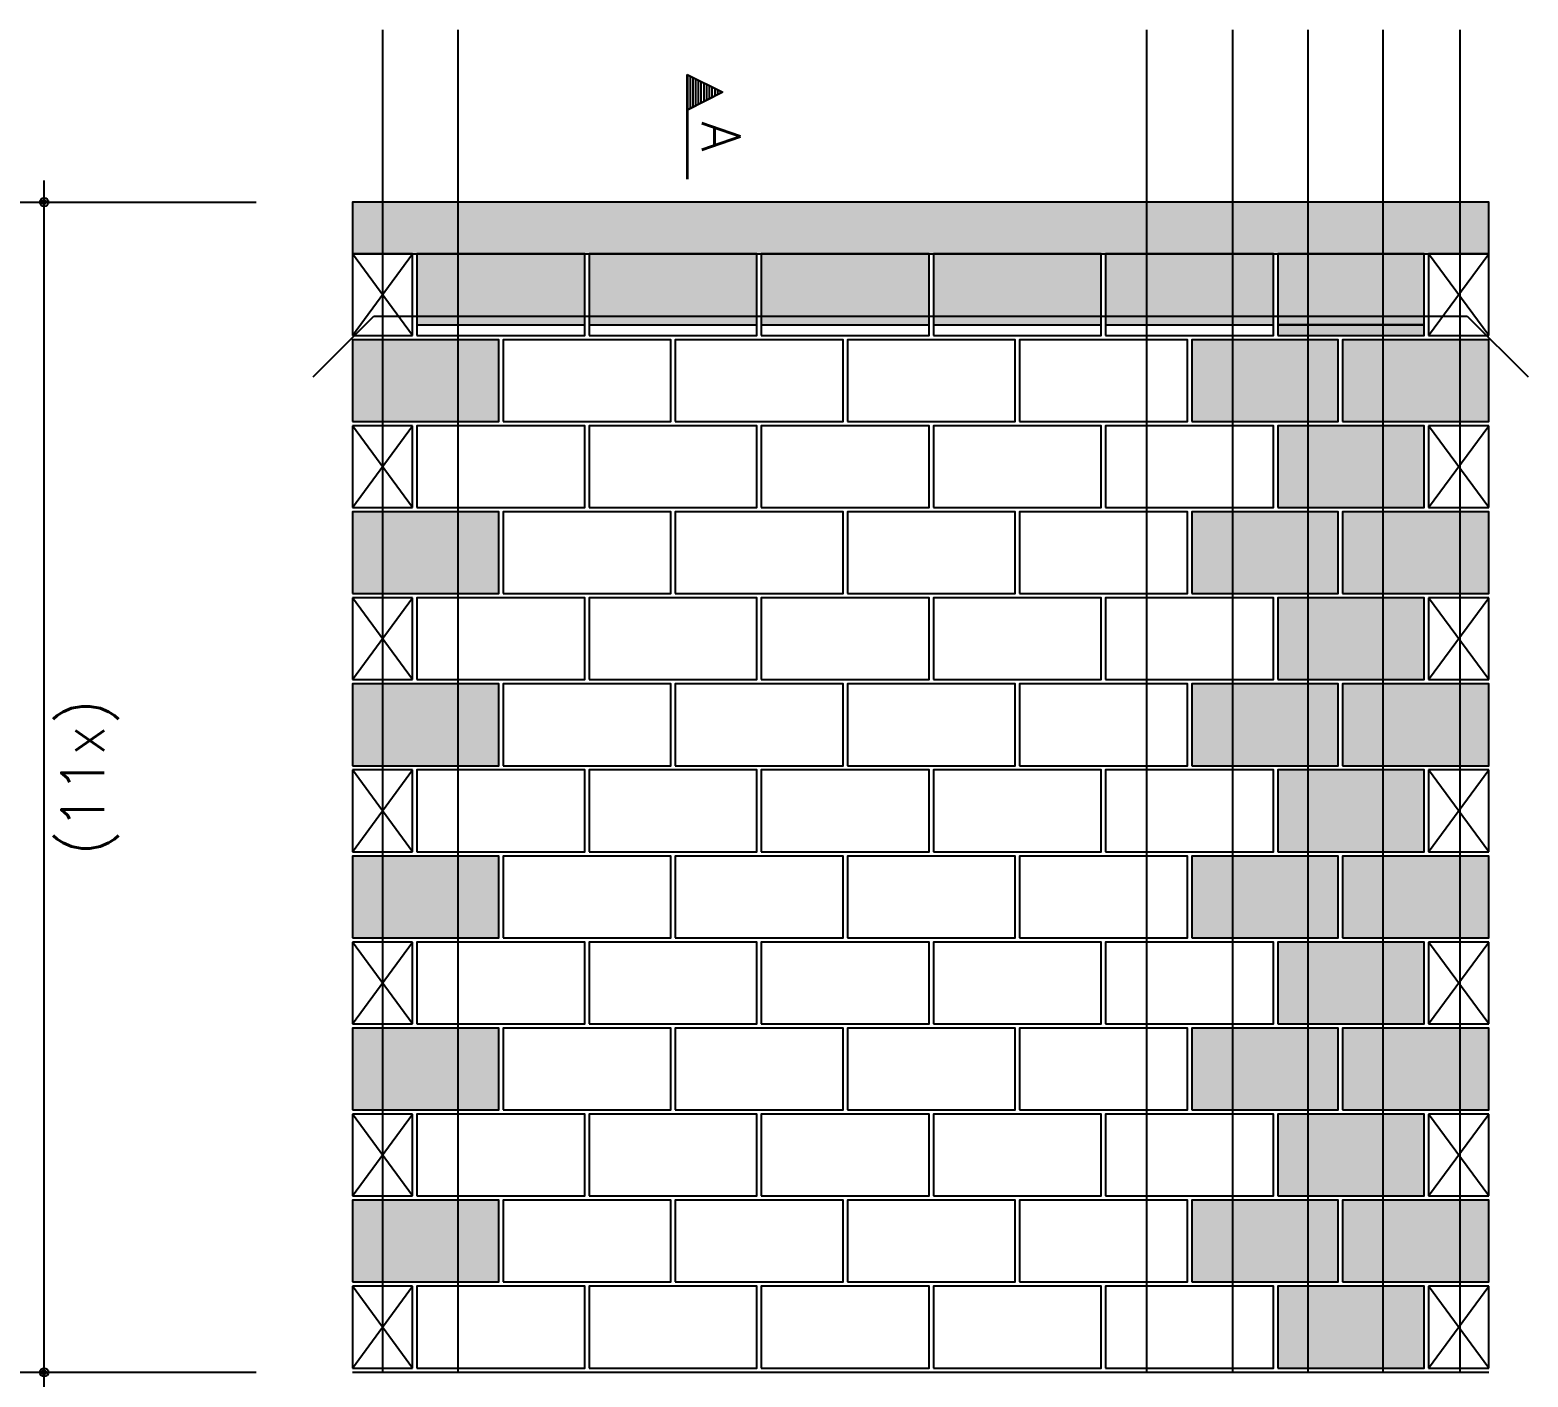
# Model space of a CAD drawing. Extents: x -2 to 121, y -2 to 61.
# Drawn here: x 31.19 to 38.15, y 29.87 to 36.13 of the extents above; entities that cross this region are included whole.
import ezdxf

# ---------------------------------------------------------------- set-up
doc = ezdxf.new("R2010")
doc.units = 0
doc.header["$MEASUREMENT"] = 0
for name, color, linetype in [('PENA_01', 1, 'CONTINUOUS'), ('PENA_02', 2, 'CONTINUOUS'), ('PENA_03', 3, 'CONTINUOUS'), ('PENA_05', 5, 'CONTINUOUS'), ('PENA_09', 254, 'CONTINUOUS'), ('PENA_11', 252, 'CONTINUOUS'), ('PENA_21', 100, 'CONTINUOUS')]:
    doc.layers.add(name, color=color, linetype=linetype)
doc.styles.get("Standard").update_dxf_attribs({"font": 'ROMANS.SHX'})

msp = doc.modelspace()

# ---------------------------------------------------------------- linework, layer by layer
at = {"layer": 'PENA_01', "linetype": 'Continuous'}
for p, q in [((30.111478, 35.328397), (32.242341, 35.328397)), ((32.989833, 34.758397), (33.769833, 34.758397)), ((33.789833, 34.758397), (34.569833, 34.758397)), ((34.589833, 34.758397), (35.369833, 34.758397)), ((35.389833, 34.758397), (36.169833, 34.758397)), ((36.189833, 34.758397), (36.969833, 34.758397)), ((36.989833, 34.758397), (37.669833, 34.758397)), ((30.111478, 29.888397), (32.242341, 29.888397))]:
    msp.add_line(p, q, dxfattribs=at)
at = {"layer": 'PENA_02', "linetype": 'Continuous'}
for p, q in [((32.969833, 35.088397), (32.689833, 35.088397)), ((32.689833, 35.088397), (32.689833, 34.708397)), ((32.969833, 34.708397), (32.969833, 35.088397)), ((37.969833, 35.088397), (37.689833, 35.088397)), ((37.689833, 35.088397), (37.689833, 34.708397)), ((37.969833, 34.708397), (37.969833, 35.088397)), ((32.689833, 34.708397), (32.969833, 34.708397)), ((37.689833, 34.708397), (37.969833, 34.708397)), ((32.969833, 34.288397), (32.689833, 34.288397)), ((32.689833, 34.288397), (32.689833, 33.908397)), ((32.969833, 33.908397), (32.969833, 34.288397)), ((37.969833, 34.288397), (37.689833, 34.288397)), ((37.689833, 34.288397), (37.689833, 33.908397)), ((37.969833, 33.908397), (37.969833, 34.288397)), ((32.689833, 33.908397), (32.969833, 33.908397)), ((37.689833, 33.908397), (37.969833, 33.908397)), ((32.969833, 33.488397), (32.689833, 33.488397)), ((32.689833, 33.488397), (32.689833, 33.108397)), ((32.969833, 33.108397), (32.969833, 33.488397)), ((37.969833, 33.488397), (37.689833, 33.488397)), ((37.689833, 33.488397), (37.689833, 33.108397)), ((37.969833, 33.108397), (37.969833, 33.488397)), ((32.689833, 33.108397), (32.969833, 33.108397)), ((37.689833, 33.108397), (37.969833, 33.108397)), ((32.969833, 32.688397), (32.689833, 32.688397)), ((32.689833, 32.688397), (32.689833, 32.308397)), ((32.969833, 32.308397), (32.969833, 32.688397)), ((37.969833, 32.688397), (37.689833, 32.688397)), ((37.689833, 32.688397), (37.689833, 32.308397)), ((37.969833, 32.308397), (37.969833, 32.688397)), ((32.689833, 32.308397), (32.969833, 32.308397)), ((37.689833, 32.308397), (37.969833, 32.308397)), ((32.969833, 31.888397), (32.689833, 31.888397)), ((32.689833, 31.888397), (32.689833, 31.508397)), ((32.969833, 31.508397), (32.969833, 31.888397)), ((37.969833, 31.888397), (37.689833, 31.888397)), ((37.689833, 31.888397), (37.689833, 31.508397)), ((37.969833, 31.508397), (37.969833, 31.888397)), ((32.689833, 31.508397), (32.969833, 31.508397)), ((37.689833, 31.508397), (37.969833, 31.508397)), ((32.969833, 31.088397), (32.689833, 31.088397)), ((32.689833, 31.088397), (32.689833, 30.708397)), ((32.969833, 30.708397), (32.969833, 31.088397)), ((37.969833, 31.088397), (37.689833, 31.088397)), ((37.689833, 31.088397), (37.689833, 30.708397)), ((37.969833, 30.708397), (37.969833, 31.088397)), ((32.689833, 30.708397), (32.969833, 30.708397)), ((37.689833, 30.708397), (37.969833, 30.708397)), ((32.969833, 30.288397), (32.689833, 30.288397)), ((32.689833, 30.288397), (32.689833, 29.908397)), ((32.969833, 29.908397), (32.969833, 30.288397)), ((37.969833, 30.288397), (37.689833, 30.288397)), ((37.689833, 30.288397), (37.689833, 29.908397)), ((37.969833, 29.908397), (37.969833, 30.288397)), ((32.689833, 29.908397), (32.969833, 29.908397)), ((32.689833, 29.888397), (37.969833, 29.888397)), ((37.689833, 29.908397), (37.969833, 29.908397))]:
    msp.add_line(p, q, dxfattribs=at)
for points in [[(32.689833, 35.088397), (37.969833, 35.088397), (37.969833, 35.328397), (32.689833, 35.328397), (32.689833, 35.088397)], [(32.989833, 34.708397), (33.769833, 34.708397), (33.769833, 35.088397), (32.989833, 35.088397), (32.989833, 34.708397)], [(33.789833, 34.708397), (34.569833, 34.708397), (34.569833, 35.088397), (33.789833, 35.088397), (33.789833, 34.708397)], [(34.589833, 34.708397), (35.369833, 34.708397), (35.369833, 35.088397), (34.589833, 35.088397), (34.589833, 34.708397)], [(35.389833, 34.708397), (36.169833, 34.708397), (36.169833, 35.088397), (35.389833, 35.088397), (35.389833, 34.708397)], [(36.189833, 34.708397), (36.969833, 34.708397), (36.969833, 35.088397), (36.189833, 35.088397), (36.189833, 34.708397)], [(36.989833, 34.708397), (37.669833, 34.708397), (37.669833, 35.088397), (36.989833, 35.088397), (36.989833, 34.708397)], [(32.689833, 34.308397), (33.369833, 34.308397), (33.369833, 34.688397), (32.689833, 34.688397), (32.689833, 34.308397)], [(33.389833, 34.308397), (34.169833, 34.308397), (34.169833, 34.688397), (33.389833, 34.688397), (33.389833, 34.308397)], [(34.189833, 34.308397), (34.969833, 34.308397), (34.969833, 34.688397), (34.189833, 34.688397), (34.189833, 34.308397)], [(34.989833, 34.308397), (35.769833, 34.308397), (35.769833, 34.688397), (34.989833, 34.688397), (34.989833, 34.308397)], [(35.789833, 34.308397), (36.569833, 34.308397), (36.569833, 34.688397), (35.789833, 34.688397), (35.789833, 34.308397)], [(36.589833, 34.308397), (37.269833, 34.308397), (37.269833, 34.688397), (36.589833, 34.688397), (36.589833, 34.308397)], [(37.289833, 34.308397), (37.969833, 34.308397), (37.969833, 34.688397), (37.289833, 34.688397), (37.289833, 34.308397)], [(32.989833, 33.908397), (33.769833, 33.908397), (33.769833, 34.288397), (32.989833, 34.288397), (32.989833, 33.908397)], [(33.789833, 33.908397), (34.569833, 33.908397), (34.569833, 34.288397), (33.789833, 34.288397), (33.789833, 33.908397)], [(34.589833, 33.908397), (35.369833, 33.908397), (35.369833, 34.288397), (34.589833, 34.288397), (34.589833, 33.908397)], [(35.389833, 33.908397), (36.169833, 33.908397), (36.169833, 34.288397), (35.389833, 34.288397), (35.389833, 33.908397)], [(36.189833, 33.908397), (36.969833, 33.908397), (36.969833, 34.288397), (36.189833, 34.288397), (36.189833, 33.908397)], [(36.989833, 33.908397), (37.669833, 33.908397), (37.669833, 34.288397), (36.989833, 34.288397), (36.989833, 33.908397)], [(32.689833, 33.508397), (33.369833, 33.508397), (33.369833, 33.888397), (32.689833, 33.888397), (32.689833, 33.508397)], [(33.389833, 33.508397), (34.169833, 33.508397), (34.169833, 33.888397), (33.389833, 33.888397), (33.389833, 33.508397)], [(34.189833, 33.508397), (34.969833, 33.508397), (34.969833, 33.888397), (34.189833, 33.888397), (34.189833, 33.508397)], [(34.989833, 33.508397), (35.769833, 33.508397), (35.769833, 33.888397), (34.989833, 33.888397), (34.989833, 33.508397)], [(35.789833, 33.508397), (36.569833, 33.508397), (36.569833, 33.888397), (35.789833, 33.888397), (35.789833, 33.508397)], [(36.589833, 33.508397), (37.269833, 33.508397), (37.269833, 33.888397), (36.589833, 33.888397), (36.589833, 33.508397)], [(37.289833, 33.508397), (37.969833, 33.508397), (37.969833, 33.888397), (37.289833, 33.888397), (37.289833, 33.508397)], [(32.989833, 33.108397), (33.769833, 33.108397), (33.769833, 33.488397), (32.989833, 33.488397), (32.989833, 33.108397)], [(33.789833, 33.108397), (34.569833, 33.108397), (34.569833, 33.488397), (33.789833, 33.488397), (33.789833, 33.108397)], [(34.589833, 33.108397), (35.369833, 33.108397), (35.369833, 33.488397), (34.589833, 33.488397), (34.589833, 33.108397)], [(35.389833, 33.108397), (36.169833, 33.108397), (36.169833, 33.488397), (35.389833, 33.488397), (35.389833, 33.108397)], [(36.189833, 33.108397), (36.969833, 33.108397), (36.969833, 33.488397), (36.189833, 33.488397), (36.189833, 33.108397)], [(36.989833, 33.108397), (37.669833, 33.108397), (37.669833, 33.488397), (36.989833, 33.488397), (36.989833, 33.108397)], [(32.689833, 32.708397), (33.369833, 32.708397), (33.369833, 33.088397), (32.689833, 33.088397), (32.689833, 32.708397)], [(33.389833, 32.708397), (34.169833, 32.708397), (34.169833, 33.088397), (33.389833, 33.088397), (33.389833, 32.708397)], [(34.189833, 32.708397), (34.969833, 32.708397), (34.969833, 33.088397), (34.189833, 33.088397), (34.189833, 32.708397)], [(34.989833, 32.708397), (35.769833, 32.708397), (35.769833, 33.088397), (34.989833, 33.088397), (34.989833, 32.708397)], [(35.789833, 32.708397), (36.569833, 32.708397), (36.569833, 33.088397), (35.789833, 33.088397), (35.789833, 32.708397)], [(36.589833, 32.708397), (37.269833, 32.708397), (37.269833, 33.088397), (36.589833, 33.088397), (36.589833, 32.708397)], [(37.289833, 32.708397), (37.969833, 32.708397), (37.969833, 33.088397), (37.289833, 33.088397), (37.289833, 32.708397)], [(32.989833, 32.308397), (33.769833, 32.308397), (33.769833, 32.688397), (32.989833, 32.688397), (32.989833, 32.308397)], [(33.789833, 32.308397), (34.569833, 32.308397), (34.569833, 32.688397), (33.789833, 32.688397), (33.789833, 32.308397)], [(34.589833, 32.308397), (35.369833, 32.308397), (35.369833, 32.688397), (34.589833, 32.688397), (34.589833, 32.308397)], [(35.389833, 32.308397), (36.169833, 32.308397), (36.169833, 32.688397), (35.389833, 32.688397), (35.389833, 32.308397)], [(36.189833, 32.308397), (36.969833, 32.308397), (36.969833, 32.688397), (36.189833, 32.688397), (36.189833, 32.308397)], [(36.989833, 32.308397), (37.669833, 32.308397), (37.669833, 32.688397), (36.989833, 32.688397), (36.989833, 32.308397)], [(32.689833, 31.908397), (33.369833, 31.908397), (33.369833, 32.288397), (32.689833, 32.288397), (32.689833, 31.908397)], [(33.389833, 31.908397), (34.169833, 31.908397), (34.169833, 32.288397), (33.389833, 32.288397), (33.389833, 31.908397)], [(34.189833, 31.908397), (34.969833, 31.908397), (34.969833, 32.288397), (34.189833, 32.288397), (34.189833, 31.908397)], [(34.989833, 31.908397), (35.769833, 31.908397), (35.769833, 32.288397), (34.989833, 32.288397), (34.989833, 31.908397)], [(35.789833, 31.908397), (36.569833, 31.908397), (36.569833, 32.288397), (35.789833, 32.288397), (35.789833, 31.908397)], [(36.589833, 31.908397), (37.269833, 31.908397), (37.269833, 32.288397), (36.589833, 32.288397), (36.589833, 31.908397)], [(37.289833, 31.908397), (37.969833, 31.908397), (37.969833, 32.288397), (37.289833, 32.288397), (37.289833, 31.908397)], [(32.989833, 31.508397), (33.769833, 31.508397), (33.769833, 31.888397), (32.989833, 31.888397), (32.989833, 31.508397)], [(33.789833, 31.508397), (34.569833, 31.508397), (34.569833, 31.888397), (33.789833, 31.888397), (33.789833, 31.508397)], [(34.589833, 31.508397), (35.369833, 31.508397), (35.369833, 31.888397), (34.589833, 31.888397), (34.589833, 31.508397)], [(35.389833, 31.508397), (36.169833, 31.508397), (36.169833, 31.888397), (35.389833, 31.888397), (35.389833, 31.508397)], [(36.189833, 31.508397), (36.969833, 31.508397), (36.969833, 31.888397), (36.189833, 31.888397), (36.189833, 31.508397)], [(36.989833, 31.508397), (37.669833, 31.508397), (37.669833, 31.888397), (36.989833, 31.888397), (36.989833, 31.508397)], [(32.689833, 31.108397), (33.369833, 31.108397), (33.369833, 31.488397), (32.689833, 31.488397), (32.689833, 31.108397)], [(33.389833, 31.108397), (34.169833, 31.108397), (34.169833, 31.488397), (33.389833, 31.488397), (33.389833, 31.108397)], [(34.189833, 31.108397), (34.969833, 31.108397), (34.969833, 31.488397), (34.189833, 31.488397), (34.189833, 31.108397)], [(34.989833, 31.108397), (35.769833, 31.108397), (35.769833, 31.488397), (34.989833, 31.488397), (34.989833, 31.108397)], [(35.789833, 31.108397), (36.569833, 31.108397), (36.569833, 31.488397), (35.789833, 31.488397), (35.789833, 31.108397)], [(36.589833, 31.108397), (37.269833, 31.108397), (37.269833, 31.488397), (36.589833, 31.488397), (36.589833, 31.108397)], [(37.289833, 31.108397), (37.969833, 31.108397), (37.969833, 31.488397), (37.289833, 31.488397), (37.289833, 31.108397)], [(32.989833, 30.708397), (33.769833, 30.708397), (33.769833, 31.088397), (32.989833, 31.088397), (32.989833, 30.708397)], [(33.789833, 30.708397), (34.569833, 30.708397), (34.569833, 31.088397), (33.789833, 31.088397), (33.789833, 30.708397)], [(34.589833, 30.708397), (35.369833, 30.708397), (35.369833, 31.088397), (34.589833, 31.088397), (34.589833, 30.708397)], [(35.389833, 30.708397), (36.169833, 30.708397), (36.169833, 31.088397), (35.389833, 31.088397), (35.389833, 30.708397)], [(36.189833, 30.708397), (36.969833, 30.708397), (36.969833, 31.088397), (36.189833, 31.088397), (36.189833, 30.708397)], [(36.989833, 30.708397), (37.669833, 30.708397), (37.669833, 31.088397), (36.989833, 31.088397), (36.989833, 30.708397)], [(32.689833, 30.308397), (33.369833, 30.308397), (33.369833, 30.688397), (32.689833, 30.688397), (32.689833, 30.308397)], [(33.389833, 30.308397), (34.169833, 30.308397), (34.169833, 30.688397), (33.389833, 30.688397), (33.389833, 30.308397)], [(34.189833, 30.308397), (34.969833, 30.308397), (34.969833, 30.688397), (34.189833, 30.688397), (34.189833, 30.308397)], [(34.989833, 30.308397), (35.769833, 30.308397), (35.769833, 30.688397), (34.989833, 30.688397), (34.989833, 30.308397)], [(35.789833, 30.308397), (36.569833, 30.308397), (36.569833, 30.688397), (35.789833, 30.688397), (35.789833, 30.308397)], [(36.589833, 30.308397), (37.269833, 30.308397), (37.269833, 30.688397), (36.589833, 30.688397), (36.589833, 30.308397)], [(37.289833, 30.308397), (37.969833, 30.308397), (37.969833, 30.688397), (37.289833, 30.688397), (37.289833, 30.308397)], [(32.989833, 29.908397), (33.769833, 29.908397), (33.769833, 30.288397), (32.989833, 30.288397), (32.989833, 29.908397)], [(33.789833, 29.908397), (34.569833, 29.908397), (34.569833, 30.288397), (33.789833, 30.288397), (33.789833, 29.908397)], [(34.589833, 29.908397), (35.369833, 29.908397), (35.369833, 30.288397), (34.589833, 30.288397), (34.589833, 29.908397)], [(35.389833, 29.908397), (36.169833, 29.908397), (36.169833, 30.288397), (35.389833, 30.288397), (35.389833, 29.908397)], [(36.189833, 29.908397), (36.969833, 29.908397), (36.969833, 30.288397), (36.189833, 30.288397), (36.189833, 29.908397)], [(36.989833, 29.908397), (37.669833, 29.908397), (37.669833, 30.288397), (36.989833, 30.288397), (36.989833, 29.908397)]]:
    msp.add_lwpolyline(points, dxfattribs=at)
for centre, radius in [((31.257623, 35.328397), 0.02), ((31.257623, 35.328397), 0.01), ((31.257623, 29.888397), 0.02), ((31.257623, 29.888397), 0.01)]:
    msp.add_circle(centre, radius, dxfattribs=at)
at = {"layer": 'PENA_03', "linetype": 'Continuous'}
for p, q in [((34.245948, 35.435004), (34.245948, 35.921386)), ((34.245948, 35.921386), (34.411881, 35.83842)), ((34.246643, 35.920258), (34.41032, 35.83842)), ((34.246644, 35.920258), (34.246644, 35.756581)), ((34.258712, 35.915004), (34.258712, 35.761835)), ((34.271476, 35.908622), (34.271476, 35.768217)), ((34.28424, 35.90224), (34.28424, 35.774599)), ((34.297004, 35.895858), (34.297004, 35.780981)), ((34.309768, 35.889476), (34.309768, 35.787363)), ((34.322532, 35.883094), (34.322532, 35.793745)), ((34.335296, 35.876712), (34.335296, 35.800127)), ((34.34806, 35.87033), (34.34806, 35.806509)), ((34.360824, 35.863948), (34.360824, 35.812891)), ((34.373588, 35.857566), (34.373588, 35.819273)), ((34.386353, 35.851184), (34.386353, 35.825655)), ((34.411881, 35.83842), (34.246643, 35.755801)), ((34.41032, 35.83842), (34.246644, 35.756581)), ((34.399117, 35.844802), (34.399117, 35.832038)), ((34.246644, 35.755801), (34.246644, 35.435004)), ((31.257623, 29.787865), (31.257623, 35.428397)), ((32.689833, 34.708397), (32.969833, 35.088397)), ((32.969833, 34.708397), (32.689833, 35.088397)), ((37.689833, 34.708397), (37.969833, 35.088397)), ((37.969833, 34.708397), (37.689833, 35.088397)), ((32.689833, 33.908397), (32.969833, 34.288397)), ((32.969833, 33.908397), (32.689833, 34.288397)), ((37.689833, 33.908397), (37.969833, 34.288397)), ((37.969833, 33.908397), (37.689833, 34.288397)), ((32.689833, 33.108397), (32.969833, 33.488397)), ((32.969833, 33.108397), (32.689833, 33.488397)), ((37.689833, 33.108397), (37.969833, 33.488397)), ((37.969833, 33.108397), (37.689833, 33.488397)), ((32.689833, 32.308397), (32.969833, 32.688397)), ((32.969833, 32.308397), (32.689833, 32.688397)), ((37.689833, 32.308397), (37.969833, 32.688397)), ((37.969833, 32.308397), (37.689833, 32.688397)), ((32.689833, 31.508397), (32.969833, 31.888397)), ((32.969833, 31.508397), (32.689833, 31.888397)), ((37.689833, 31.508397), (37.969833, 31.888397)), ((37.969833, 31.508397), (37.689833, 31.888397)), ((32.689833, 30.708397), (32.969833, 31.088397)), ((32.969833, 30.708397), (32.689833, 31.088397)), ((37.689833, 30.708397), (37.969833, 31.088397)), ((37.969833, 30.708397), (37.689833, 31.088397)), ((32.689833, 29.908397), (32.969833, 30.288397)), ((32.969833, 29.908397), (32.689833, 30.288397)), ((37.689833, 29.908397), (37.969833, 30.288397)), ((37.969833, 29.908397), (37.689833, 30.288397))]:
    msp.add_line(p, q, dxfattribs=at)
at = {"layer": 'PENA_05', "linetype": 'Continuous'}
for p, q in [((32.506991, 34.515421), (32.789833, 34.798263)), ((32.789833, 34.798263), (37.869663, 34.798452)), ((37.869663, 34.798452), (38.152506, 34.515609))]:
    msp.add_line(p, q, dxfattribs=at)
for points in [[(32.829833, 36.128397), (32.829833, 29.888397)], [(33.179833, 36.128397), (33.179833, 29.888397)], [(36.379833, 36.128397), (36.379833, 29.888397)], [(36.779833, 36.128397), (36.779833, 29.888397)], [(37.129833, 36.128397), (37.129833, 29.888397)], [(37.477782, 36.128397), (37.477782, 29.888397)], [(37.835905, 36.128397), (37.835905, 29.888397)]]:
    msp.add_lwpolyline(points, dxfattribs=at)
at = {"layer": 'PENA_09', "linetype": 'Continuous'}
for points in [[(32.989833, 34.758397), (33.769833, 34.758397), (33.769833, 35.088397), (32.989833, 35.088397), (32.989833, 34.758397)], [(33.789833, 34.758397), (34.569833, 34.758397), (34.569833, 35.088397), (33.789833, 35.088397), (33.789833, 34.758397)], [(34.589833, 34.758397), (35.369833, 34.758397), (35.369833, 35.088397), (34.589833, 35.088397), (34.589833, 34.758397)], [(35.389833, 34.758397), (36.169833, 34.758397), (36.169833, 35.088397), (35.389833, 35.088397), (35.389833, 34.758397)], [(36.189833, 34.758397), (36.969833, 34.758397), (36.969833, 35.088397), (36.189833, 35.088397), (36.189833, 34.758397)], [(36.989833, 34.758397), (37.669833, 34.758397), (37.669833, 35.088397), (36.989833, 35.088397), (36.989833, 34.758397)]]:
    msp.add_lwpolyline(points, dxfattribs=at)
for points in [[(32.989833, 34.758397), (33.769833, 34.758397), (33.769833, 35.088397)], [(32.989833, 34.758397), (33.769833, 35.088397), (32.989833, 35.088397)], [(32.989833, 34.758397), (32.989833, 35.088397), (32.989833, 34.758397)], [(33.789833, 34.758397), (34.569833, 34.758397), (34.569833, 35.088397)], [(33.789833, 34.758397), (34.569833, 35.088397), (33.789833, 35.088397)], [(33.789833, 34.758397), (33.789833, 35.088397), (33.789833, 34.758397)], [(34.589833, 34.758397), (35.369833, 34.758397), (35.369833, 35.088397)], [(34.589833, 34.758397), (35.369833, 35.088397), (34.589833, 35.088397)], [(34.589833, 34.758397), (34.589833, 35.088397), (34.589833, 34.758397)], [(35.389833, 34.758397), (36.169833, 34.758397), (36.169833, 35.088397)], [(35.389833, 34.758397), (36.169833, 35.088397), (35.389833, 35.088397)], [(35.389833, 34.758397), (35.389833, 35.088397), (35.389833, 34.758397)], [(36.189833, 34.758397), (36.969833, 34.758397), (36.969833, 35.088397)], [(36.189833, 34.758397), (36.969833, 35.088397), (36.189833, 35.088397)], [(36.189833, 34.758397), (36.189833, 35.088397), (36.189833, 34.758397)], [(36.989833, 34.758397), (37.669833, 34.758397), (37.669833, 35.088397)], [(36.989833, 34.758397), (37.669833, 35.088397), (36.989833, 35.088397)], [(36.989833, 34.758397), (36.989833, 35.088397), (36.989833, 34.758397)]]:
    msp.add_solid(points, dxfattribs=at)
at = {"layer": 'PENA_11', "linetype": 'Continuous'}
for points in [[(32.689833, 35.088397), (37.969833, 35.088397), (37.969833, 35.328397)], [(32.689833, 35.088397), (37.969833, 35.328397), (32.689833, 35.328397)], [(32.689833, 35.088397), (32.689833, 35.328397), (32.689833, 35.088397)]]:
    msp.add_solid(points, dxfattribs=at)
at = {"layer": 'PENA_21', "linetype": 'Continuous'}
for points in [[(36.989833, 34.708397), (37.669833, 34.708397), (37.669833, 34.758397), (36.989833, 34.758397), (36.989833, 34.708397)], [(32.689833, 34.308397), (33.369833, 34.308397), (33.369833, 34.688397), (32.689833, 34.688397), (32.689833, 34.308397)], [(36.589833, 34.308397), (37.269833, 34.308397), (37.269833, 34.688397), (36.589833, 34.688397), (36.589833, 34.308397)], [(37.289833, 34.308397), (37.969833, 34.308397), (37.969833, 34.688397), (37.289833, 34.688397), (37.289833, 34.308397)], [(36.989833, 33.908397), (37.669833, 33.908397), (37.669833, 34.288397), (36.989833, 34.288397), (36.989833, 33.908397)], [(32.689833, 33.508397), (33.369833, 33.508397), (33.369833, 33.888397), (32.689833, 33.888397), (32.689833, 33.508397)], [(36.589833, 33.508397), (37.269833, 33.508397), (37.269833, 33.888397), (36.589833, 33.888397), (36.589833, 33.508397)], [(37.289833, 33.508397), (37.969833, 33.508397), (37.969833, 33.888397), (37.289833, 33.888397), (37.289833, 33.508397)], [(36.989833, 33.108397), (37.669833, 33.108397), (37.669833, 33.488397), (36.989833, 33.488397), (36.989833, 33.108397)], [(32.689833, 32.708397), (33.369833, 32.708397), (33.369833, 33.088397), (32.689833, 33.088397), (32.689833, 32.708397)], [(36.589833, 32.708397), (37.269833, 32.708397), (37.269833, 33.088397), (36.589833, 33.088397), (36.589833, 32.708397)], [(37.289833, 32.708397), (37.969833, 32.708397), (37.969833, 33.088397), (37.289833, 33.088397), (37.289833, 32.708397)], [(36.989833, 32.308397), (37.669833, 32.308397), (37.669833, 32.688397), (36.989833, 32.688397), (36.989833, 32.308397)], [(32.689833, 31.908397), (33.369833, 31.908397), (33.369833, 32.288397), (32.689833, 32.288397), (32.689833, 31.908397)], [(36.589833, 31.908397), (37.269833, 31.908397), (37.269833, 32.288397), (36.589833, 32.288397), (36.589833, 31.908397)], [(37.289833, 31.908397), (37.969833, 31.908397), (37.969833, 32.288397), (37.289833, 32.288397), (37.289833, 31.908397)], [(36.989833, 31.508397), (37.669833, 31.508397), (37.669833, 31.888397), (36.989833, 31.888397), (36.989833, 31.508397)], [(32.689833, 31.108397), (33.369833, 31.108397), (33.369833, 31.488397), (32.689833, 31.488397), (32.689833, 31.108397)], [(36.589833, 31.108397), (37.269833, 31.108397), (37.269833, 31.488397), (36.589833, 31.488397), (36.589833, 31.108397)], [(37.289833, 31.108397), (37.969833, 31.108397), (37.969833, 31.488397), (37.289833, 31.488397), (37.289833, 31.108397)], [(36.989833, 30.708397), (37.669833, 30.708397), (37.669833, 31.088397), (36.989833, 31.088397), (36.989833, 30.708397)], [(32.689833, 30.308397), (33.369833, 30.308397), (33.369833, 30.688397), (32.689833, 30.688397), (32.689833, 30.308397)], [(36.589833, 30.308397), (37.269833, 30.308397), (37.269833, 30.688397), (36.589833, 30.688397), (36.589833, 30.308397)], [(37.289833, 30.308397), (37.969833, 30.308397), (37.969833, 30.688397), (37.289833, 30.688397), (37.289833, 30.308397)], [(36.989833, 29.908397), (37.669833, 29.908397), (37.669833, 30.288397), (36.989833, 30.288397), (36.989833, 29.908397)]]:
    msp.add_lwpolyline(points, dxfattribs=at)
for points in [[(36.989833, 34.708397), (37.669833, 34.708397), (37.669833, 34.758397)], [(36.989833, 34.708397), (37.669833, 34.758397), (36.989833, 34.758397)], [(36.989833, 34.708397), (36.989833, 34.758397), (36.989833, 34.708397)], [(32.689833, 34.308397), (33.369833, 34.308397), (33.369833, 34.688397)], [(32.689833, 34.308397), (33.369833, 34.688397), (32.689833, 34.688397)], [(32.689833, 34.308397), (32.689833, 34.688397), (32.689833, 34.308397)], [(36.589833, 34.308397), (37.269833, 34.308397), (37.269833, 34.688397)], [(36.589833, 34.308397), (37.269833, 34.688397), (36.589833, 34.688397)], [(36.589833, 34.308397), (36.589833, 34.688397), (36.589833, 34.308397)], [(37.289833, 34.308397), (37.969833, 34.308397), (37.969833, 34.688397)], [(37.289833, 34.308397), (37.969833, 34.688397), (37.289833, 34.688397)], [(37.289833, 34.308397), (37.289833, 34.688397), (37.289833, 34.308397)], [(36.989833, 33.908397), (37.669833, 33.908397), (37.669833, 34.288397)], [(36.989833, 33.908397), (37.669833, 34.288397), (36.989833, 34.288397)], [(36.989833, 33.908397), (36.989833, 34.288397), (36.989833, 33.908397)], [(32.689833, 33.508397), (33.369833, 33.508397), (33.369833, 33.888397)], [(32.689833, 33.508397), (33.369833, 33.888397), (32.689833, 33.888397)], [(32.689833, 33.508397), (32.689833, 33.888397), (32.689833, 33.508397)], [(36.589833, 33.508397), (37.269833, 33.508397), (37.269833, 33.888397)], [(36.589833, 33.508397), (37.269833, 33.888397), (36.589833, 33.888397)], [(36.589833, 33.508397), (36.589833, 33.888397), (36.589833, 33.508397)], [(37.289833, 33.508397), (37.969833, 33.508397), (37.969833, 33.888397)], [(37.289833, 33.508397), (37.969833, 33.888397), (37.289833, 33.888397)], [(37.289833, 33.508397), (37.289833, 33.888397), (37.289833, 33.508397)], [(36.989833, 33.108397), (37.669833, 33.108397), (37.669833, 33.488397)], [(36.989833, 33.108397), (37.669833, 33.488397), (36.989833, 33.488397)], [(36.989833, 33.108397), (36.989833, 33.488397), (36.989833, 33.108397)], [(32.689833, 32.708397), (33.369833, 32.708397), (33.369833, 33.088397)], [(32.689833, 32.708397), (33.369833, 33.088397), (32.689833, 33.088397)], [(32.689833, 32.708397), (32.689833, 33.088397), (32.689833, 32.708397)], [(36.589833, 32.708397), (37.269833, 32.708397), (37.269833, 33.088397)], [(36.589833, 32.708397), (37.269833, 33.088397), (36.589833, 33.088397)], [(36.589833, 32.708397), (36.589833, 33.088397), (36.589833, 32.708397)], [(37.289833, 32.708397), (37.969833, 32.708397), (37.969833, 33.088397)], [(37.289833, 32.708397), (37.969833, 33.088397), (37.289833, 33.088397)], [(37.289833, 32.708397), (37.289833, 33.088397), (37.289833, 32.708397)], [(36.989833, 32.308397), (37.669833, 32.308397), (37.669833, 32.688397)], [(36.989833, 32.308397), (37.669833, 32.688397), (36.989833, 32.688397)], [(36.989833, 32.308397), (36.989833, 32.688397), (36.989833, 32.308397)], [(32.689833, 31.908397), (33.369833, 31.908397), (33.369833, 32.288397)], [(32.689833, 31.908397), (33.369833, 32.288397), (32.689833, 32.288397)], [(32.689833, 31.908397), (32.689833, 32.288397), (32.689833, 31.908397)], [(36.589833, 31.908397), (37.269833, 31.908397), (37.269833, 32.288397)], [(36.589833, 31.908397), (37.269833, 32.288397), (36.589833, 32.288397)], [(36.589833, 31.908397), (36.589833, 32.288397), (36.589833, 31.908397)], [(37.289833, 31.908397), (37.969833, 31.908397), (37.969833, 32.288397)], [(37.289833, 31.908397), (37.969833, 32.288397), (37.289833, 32.288397)], [(37.289833, 31.908397), (37.289833, 32.288397), (37.289833, 31.908397)], [(36.989833, 31.508397), (37.669833, 31.508397), (37.669833, 31.888397)], [(36.989833, 31.508397), (37.669833, 31.888397), (36.989833, 31.888397)], [(36.989833, 31.508397), (36.989833, 31.888397), (36.989833, 31.508397)], [(32.689833, 31.108397), (33.369833, 31.108397), (33.369833, 31.488397)], [(32.689833, 31.108397), (33.369833, 31.488397), (32.689833, 31.488397)], [(32.689833, 31.108397), (32.689833, 31.488397), (32.689833, 31.108397)], [(36.589833, 31.108397), (37.269833, 31.108397), (37.269833, 31.488397)], [(36.589833, 31.108397), (37.269833, 31.488397), (36.589833, 31.488397)], [(36.589833, 31.108397), (36.589833, 31.488397), (36.589833, 31.108397)], [(37.289833, 31.108397), (37.969833, 31.108397), (37.969833, 31.488397)], [(37.289833, 31.108397), (37.969833, 31.488397), (37.289833, 31.488397)], [(37.289833, 31.108397), (37.289833, 31.488397), (37.289833, 31.108397)], [(36.989833, 30.708397), (37.669833, 30.708397), (37.669833, 31.088397)], [(36.989833, 30.708397), (37.669833, 31.088397), (36.989833, 31.088397)], [(36.989833, 30.708397), (36.989833, 31.088397), (36.989833, 30.708397)], [(32.689833, 30.308397), (33.369833, 30.308397), (33.369833, 30.688397)], [(32.689833, 30.308397), (33.369833, 30.688397), (32.689833, 30.688397)], [(32.689833, 30.308397), (32.689833, 30.688397), (32.689833, 30.308397)], [(36.589833, 30.308397), (37.269833, 30.308397), (37.269833, 30.688397)], [(36.589833, 30.308397), (37.269833, 30.688397), (36.589833, 30.688397)], [(36.589833, 30.308397), (36.589833, 30.688397), (36.589833, 30.308397)], [(37.289833, 30.308397), (37.969833, 30.308397), (37.969833, 30.688397)], [(37.289833, 30.308397), (37.969833, 30.688397), (37.289833, 30.688397)], [(37.289833, 30.308397), (37.289833, 30.688397), (37.289833, 30.308397)], [(36.989833, 29.908397), (37.669833, 29.908397), (37.669833, 30.288397)], [(36.989833, 29.908397), (37.669833, 30.288397), (36.989833, 30.288397)], [(36.989833, 29.908397), (36.989833, 30.288397), (36.989833, 29.908397)]]:
    msp.add_solid(points, dxfattribs=at)

# ---------------------------------------------------------------- texts
at = {"layer": 'PENA_03', "linetype": 'Continuous'}
for s, height, rotation, p in [('A', 0.18, 270, (34.312977, 35.702987)), ('(11x)', 0.2, 90, (31.53708, 32.289624))]:
    msp.add_text(s, height=height, rotation=rotation, dxfattribs=at).set_placement(p)

doc.saveas('drawing.dxf')
